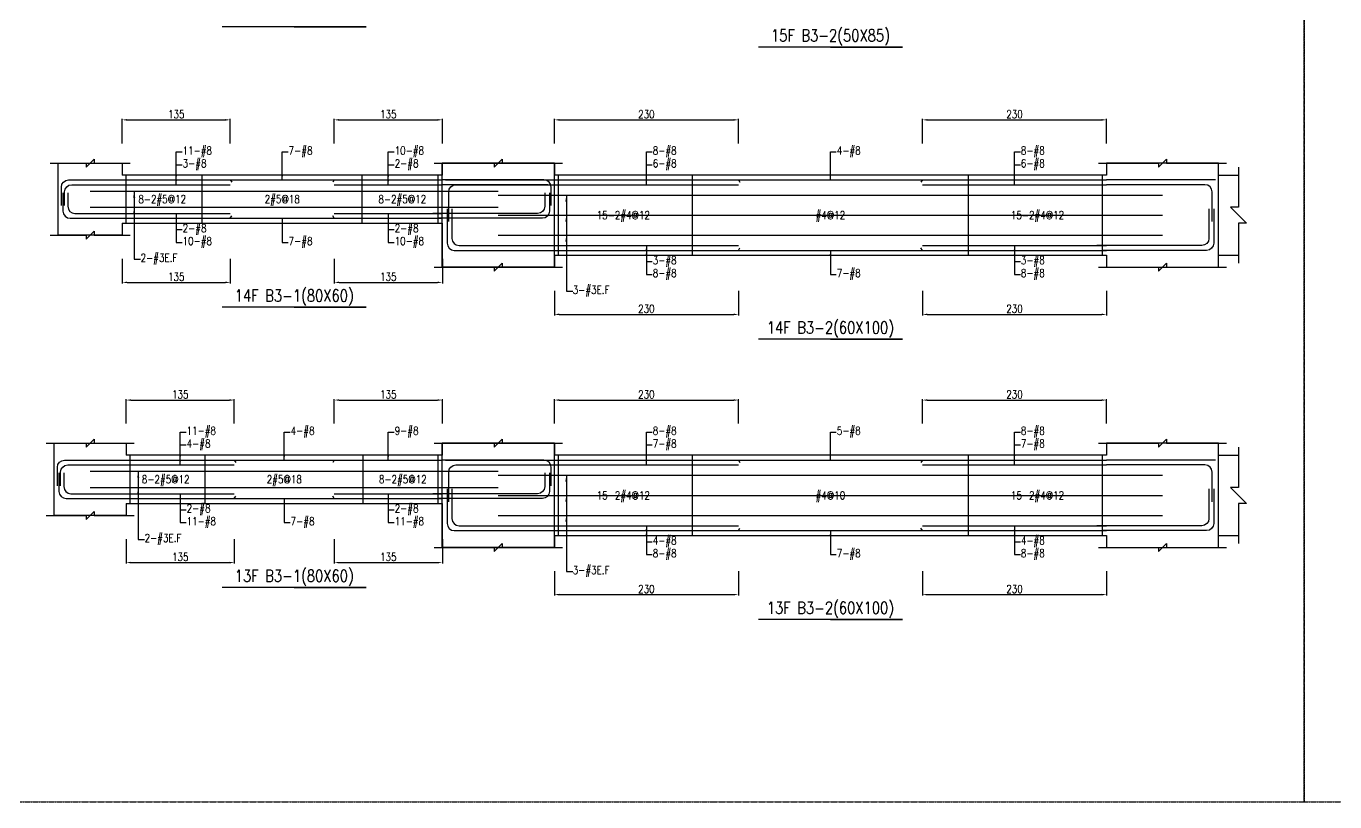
# Model space of a CAD drawing. Header units: millimetres. Extents: x 0 to 84580, y -12276 to 4373.
# Drawn here: x 40693 to 42328, y 0 to 969 of the extents above; entities that cross this region are included whole.
import ezdxf
from ezdxf.enums import TextEntityAlignment as Align

# ---------------------------------------------------------------- set-up
doc = ezdxf.new("R2010")
doc.units = ezdxf.units.MM
doc.header["$MEASUREMENT"] = 0
doc.linetypes.add('CENTER', pattern=[2, 1.25, -0.25, 0.25, -0.25])
for name, color, linetype in [('S-DIM', 2, 'Continuous'), ('S-GRID', 1, 'CENTER'), ('S-LEADER', 2, 'Continuous'), ('S-RC', 130, 'Continuous'), ('S-REINF', 6, 'Continuous'), ('S-TEXT', 2, 'Continuous')]:
    doc.layers.add(name, color=color, linetype=linetype)
doc.styles.add('CS4', font='romans.shx', dxfattribs={"width": 0.8, "bigfont": 'lsp.shx'})
doc.styles.get("Standard").update_dxf_attribs({"font": 'arial.ttf'})
doc.dimstyles.new('ISO-25', dxfattribs={"dimtxt": 2.5, "dimasz": 2.5, "dimexe": 1.25, "dimexo": 0.625, "dimtad": 1, "dimtxsty": 'Standard', "dimcen": 2.5, "dimadec": 0, "dimazin": 0, "dimtfac": 1, "dimtmove": 0, "dimatfit": 3, "dimfxl": 0, "dimarcsym": 0})

# ---------------------------------------------------------------- blocks, each defined once
blk = doc.blocks.new('*D434')
at = {"layer": 'DEFPOINTS', "color": 0, "transparency": 16777216}
for p in [(40953.2, 501.8), (40818.2, 471.8), (40953.2, 471.8)]:
    blk.add_point(p, dxfattribs=at)
at = {"layer": 'S-DIM', "color": 0, "lineweight": -2, "transparency": 16777216}
for p, q in [((40818.2, 472.4), (40818.2, 503.1)), ((40824.2, 501.8), (40947.2, 501.8)), ((40953.2, 472.4), (40953.2, 503.1))]:
    blk.add_line(p, q, dxfattribs=at)
at = {"layer": 'S-DIM', "color": 0, "transparency": 16777216}
for points in [[(40824.2, 502.8), (40824.2, 500.8), (40818.2, 501.8)], [(40947.2, 502.8), (40947.2, 500.8), (40953.2, 501.8)]]:
    blk.add_solid(points, dxfattribs=at)
at = {"layer": 'S-DIM', "color": 0, "transparency": 16777216, "insert": (40885.7, 508.8), "char_height": 10, "attachment_point": 5, "style": 'CS4'}
blk.add_mtext('135', dxfattribs=at)
blk = doc.blocks.new('*D435')
at = {"layer": 'DEFPOINTS', "color": 0, "transparency": 16777216}
for p in [(41213.2, 501.8), (41078.2, 471.8), (41213.2, 471.8)]:
    blk.add_point(p, dxfattribs=at)
at = {"layer": 'S-DIM', "color": 0, "lineweight": -2, "transparency": 16777216}
for p, q in [((41078.2, 472.4), (41078.2, 503.1)), ((41084.2, 501.8), (41207.2, 501.8)), ((41213.2, 472.4), (41213.2, 503.1))]:
    blk.add_line(p, q, dxfattribs=at)
at = {"layer": 'S-DIM', "color": 0, "transparency": 16777216}
for points in [[(41084.2, 502.8), (41084.2, 500.8), (41078.2, 501.8)], [(41207.2, 502.8), (41207.2, 500.8), (41213.2, 501.8)]]:
    blk.add_solid(points, dxfattribs=at)
at = {"layer": 'S-DIM', "color": 0, "transparency": 16777216, "insert": (41145.7, 508.8), "char_height": 10, "attachment_point": 5, "style": 'CS4'}
blk.add_mtext('135', dxfattribs=at)
blk = doc.blocks.new('*D436')
at = {"layer": 'DEFPOINTS', "color": 0, "transparency": 16777216}
for p in [(40818.2, 328.8), (40953.2, 328.8), (40953.2, 298.8)]:
    blk.add_point(p, dxfattribs=at)
at = {"layer": 'S-DIM', "color": 0, "lineweight": -2, "transparency": 16777216}
for p, q in [((40818.2, 328.2), (40818.2, 297.6)), ((40953.2, 328.2), (40953.2, 297.6)), ((40824.2, 298.8), (40947.2, 298.8))]:
    blk.add_line(p, q, dxfattribs=at)
at = {"layer": 'S-DIM', "color": 0, "transparency": 16777216}
for points in [[(40824.2, 299.8), (40824.2, 297.8), (40818.2, 298.8)], [(40947.2, 299.8), (40947.2, 297.8), (40953.2, 298.8)]]:
    blk.add_solid(points, dxfattribs=at)
at = {"layer": 'S-DIM', "color": 0, "transparency": 16777216, "insert": (40885.7, 305.8), "char_height": 10, "attachment_point": 5, "style": 'CS4'}
blk.add_mtext('135', dxfattribs=at)
blk = doc.blocks.new('*D437')
at = {"layer": 'DEFPOINTS', "color": 0, "transparency": 16777216}
for p in [(41078.2, 328.8), (41213.2, 328.8), (41213.2, 298.8)]:
    blk.add_point(p, dxfattribs=at)
at = {"layer": 'S-DIM', "color": 0, "lineweight": -2, "transparency": 16777216}
for p, q in [((41078.2, 328.2), (41078.2, 297.6)), ((41213.2, 328.2), (41213.2, 297.6)), ((41084.2, 298.8), (41207.2, 298.8))]:
    blk.add_line(p, q, dxfattribs=at)
at = {"layer": 'S-DIM', "color": 0, "transparency": 16777216}
for points in [[(41084.2, 299.8), (41084.2, 297.8), (41078.2, 298.8)], [(41207.2, 299.8), (41207.2, 297.8), (41213.2, 298.8)]]:
    blk.add_solid(points, dxfattribs=at)
at = {"layer": 'S-DIM', "color": 0, "transparency": 16777216, "insert": (41145.7, 305.8), "char_height": 10, "attachment_point": 5, "style": 'CS4'}
blk.add_mtext('135', dxfattribs=at)
blk = doc.blocks.new('*D438')
at = {"layer": 'DEFPOINTS', "color": 0, "transparency": 16777216}
for p in [(40948.2, 851.8), (40813.2, 821.8), (40948.2, 821.8)]:
    blk.add_point(p, dxfattribs=at)
at = {"layer": 'S-DIM', "color": 0, "lineweight": -2, "transparency": 16777216}
for p, q in [((40813.2, 822.4), (40813.2, 853.1)), ((40819.2, 851.8), (40942.2, 851.8)), ((40948.2, 822.4), (40948.2, 853.1))]:
    blk.add_line(p, q, dxfattribs=at)
at = {"layer": 'S-DIM', "color": 0, "transparency": 16777216}
for points in [[(40819.2, 852.8), (40819.2, 850.8), (40813.2, 851.8)], [(40942.2, 852.8), (40942.2, 850.8), (40948.2, 851.8)]]:
    blk.add_solid(points, dxfattribs=at)
at = {"layer": 'S-DIM', "color": 0, "transparency": 16777216, "insert": (40880.7, 858.8), "char_height": 10, "attachment_point": 5, "style": 'CS4'}
blk.add_mtext('135', dxfattribs=at)
blk = doc.blocks.new('*D418')
at = {"layer": 'DEFPOINTS', "color": 0, "transparency": 16777216}
for p in [(41213.2, 851.8), (41078.2, 821.8), (41213.2, 821.8)]:
    blk.add_point(p, dxfattribs=at)
at = {"layer": 'S-DIM', "color": 0, "lineweight": -2, "transparency": 16777216}
for p, q in [((41078.2, 822.4), (41078.2, 853.1)), ((41084.2, 851.8), (41207.2, 851.8)), ((41213.2, 822.4), (41213.2, 853.1))]:
    blk.add_line(p, q, dxfattribs=at)
at = {"layer": 'S-DIM', "color": 0, "transparency": 16777216}
for points in [[(41084.2, 852.8), (41084.2, 850.8), (41078.2, 851.8)], [(41207.2, 852.8), (41207.2, 850.8), (41213.2, 851.8)]]:
    blk.add_solid(points, dxfattribs=at)
at = {"layer": 'S-DIM', "color": 0, "transparency": 16777216, "insert": (41145.7, 858.8), "char_height": 10, "attachment_point": 5, "style": 'CS4'}
blk.add_mtext('135', dxfattribs=at)
blk = doc.blocks.new('*D419')
at = {"layer": 'DEFPOINTS', "color": 0, "transparency": 16777216}
for p in [(40813.2, 678.8), (40948.2, 678.8), (40948.2, 648.8)]:
    blk.add_point(p, dxfattribs=at)
at = {"layer": 'S-DIM', "color": 0, "lineweight": -2, "transparency": 16777216}
for p, q in [((40813.2, 678.2), (40813.2, 647.6)), ((40948.2, 678.2), (40948.2, 647.6)), ((40819.2, 648.8), (40942.2, 648.8))]:
    blk.add_line(p, q, dxfattribs=at)
at = {"layer": 'S-DIM', "color": 0, "transparency": 16777216}
for points in [[(40819.2, 649.8), (40819.2, 647.8), (40813.2, 648.8)], [(40942.2, 649.8), (40942.2, 647.8), (40948.2, 648.8)]]:
    blk.add_solid(points, dxfattribs=at)
at = {"layer": 'S-DIM', "color": 0, "transparency": 16777216, "insert": (40880.7, 655.8), "char_height": 10, "attachment_point": 5, "style": 'CS4'}
blk.add_mtext('135', dxfattribs=at)
blk = doc.blocks.new('*D420')
at = {"layer": 'DEFPOINTS', "color": 0, "transparency": 16777216}
for p in [(41078.2, 678.8), (41213.2, 678.8), (41213.2, 648.8)]:
    blk.add_point(p, dxfattribs=at)
at = {"layer": 'S-DIM', "color": 0, "lineweight": -2, "transparency": 16777216}
for p, q in [((41078.2, 678.2), (41078.2, 647.6)), ((41213.2, 678.2), (41213.2, 647.6)), ((41084.2, 648.8), (41207.2, 648.8))]:
    blk.add_line(p, q, dxfattribs=at)
at = {"layer": 'S-DIM', "color": 0, "transparency": 16777216}
for points in [[(41084.2, 649.8), (41084.2, 647.8), (41078.2, 648.8)], [(41207.2, 649.8), (41207.2, 647.8), (41213.2, 648.8)]]:
    blk.add_solid(points, dxfattribs=at)
at = {"layer": 'S-DIM', "color": 0, "transparency": 16777216, "insert": (41145.7, 655.8), "char_height": 10, "attachment_point": 5, "style": 'CS4'}
blk.add_mtext('135', dxfattribs=at)
blk = doc.blocks.new('*D453')
at = {"layer": 'DEFPOINTS', "color": 0, "transparency": 16777216}
for p in [(41583.2, 501.8), (41353.2, 471.8), (41583.2, 471.8)]:
    blk.add_point(p, dxfattribs=at)
at = {"layer": 'S-DIM', "color": 0, "lineweight": -2, "transparency": 16777216}
for p, q in [((41353.2, 472.4), (41353.2, 503.1)), ((41359.2, 501.8), (41577.2, 501.8)), ((41583.2, 472.4), (41583.2, 503.1))]:
    blk.add_line(p, q, dxfattribs=at)
at = {"layer": 'S-DIM', "color": 0, "transparency": 16777216}
for points in [[(41359.2, 502.8), (41359.2, 500.8), (41353.2, 501.8)], [(41577.2, 502.8), (41577.2, 500.8), (41583.2, 501.8)]]:
    blk.add_solid(points, dxfattribs=at)
at = {"layer": 'S-DIM', "color": 0, "transparency": 16777216, "insert": (41468.2, 508.8), "char_height": 10, "attachment_point": 5, "style": 'CS4'}
blk.add_mtext('230', dxfattribs=at)
blk = doc.blocks.new('*D454')
at = {"layer": 'DEFPOINTS', "color": 0, "transparency": 16777216}
for p in [(42043.2, 501.8), (41813.2, 471.8), (42043.2, 471.8)]:
    blk.add_point(p, dxfattribs=at)
at = {"layer": 'S-DIM', "color": 0, "lineweight": -2, "transparency": 16777216}
for p, q in [((41813.2, 472.4), (41813.2, 503.1)), ((41819.2, 501.8), (42037.2, 501.8)), ((42043.2, 472.4), (42043.2, 503.1))]:
    blk.add_line(p, q, dxfattribs=at)
at = {"layer": 'S-DIM', "color": 0, "transparency": 16777216}
for points in [[(41819.2, 502.8), (41819.2, 500.8), (41813.2, 501.8)], [(42037.2, 502.8), (42037.2, 500.8), (42043.2, 501.8)]]:
    blk.add_solid(points, dxfattribs=at)
at = {"layer": 'S-DIM', "color": 0, "transparency": 16777216, "insert": (41928.2, 508.8), "char_height": 10, "attachment_point": 5, "style": 'CS4'}
blk.add_mtext('230', dxfattribs=at)
blk = doc.blocks.new('*D455')
at = {"layer": 'DEFPOINTS', "color": 0, "transparency": 16777216}
for p in [(41353.2, 288.8), (41583.2, 288.8), (41583.2, 258.8)]:
    blk.add_point(p, dxfattribs=at)
at = {"layer": 'S-DIM', "color": 0, "lineweight": -2, "transparency": 16777216}
for p, q in [((41353.2, 288.2), (41353.2, 257.6)), ((41583.2, 288.2), (41583.2, 257.6)), ((41359.2, 258.8), (41577.2, 258.8))]:
    blk.add_line(p, q, dxfattribs=at)
at = {"layer": 'S-DIM', "color": 0, "transparency": 16777216}
for points in [[(41359.2, 259.8), (41359.2, 257.8), (41353.2, 258.8)], [(41577.2, 259.8), (41577.2, 257.8), (41583.2, 258.8)]]:
    blk.add_solid(points, dxfattribs=at)
at = {"layer": 'S-DIM', "color": 0, "transparency": 16777216, "insert": (41468.2, 265.8), "char_height": 10, "attachment_point": 5, "style": 'CS4'}
blk.add_mtext('230', dxfattribs=at)
blk = doc.blocks.new('*D456')
at = {"layer": 'DEFPOINTS', "color": 0, "transparency": 16777216}
for p in [(41813.2, 288.8), (42043.2, 288.8), (42043.2, 258.8)]:
    blk.add_point(p, dxfattribs=at)
at = {"layer": 'S-DIM', "color": 0, "lineweight": -2, "transparency": 16777216}
for p, q in [((41813.2, 288.2), (41813.2, 257.6)), ((42043.2, 288.2), (42043.2, 257.6)), ((41819.2, 258.8), (42037.2, 258.8))]:
    blk.add_line(p, q, dxfattribs=at)
at = {"layer": 'S-DIM', "color": 0, "transparency": 16777216}
for points in [[(41819.2, 259.8), (41819.2, 257.8), (41813.2, 258.8)], [(42037.2, 259.8), (42037.2, 257.8), (42043.2, 258.8)]]:
    blk.add_solid(points, dxfattribs=at)
at = {"layer": 'S-DIM', "color": 0, "transparency": 16777216, "insert": (41928.2, 265.8), "char_height": 10, "attachment_point": 5, "style": 'CS4'}
blk.add_mtext('230', dxfattribs=at)
blk = doc.blocks.new('*D457')
at = {"layer": 'DEFPOINTS', "color": 0, "transparency": 16777216}
for p in [(41583.2, 851.8), (41353.2, 821.8), (41583.2, 821.8)]:
    blk.add_point(p, dxfattribs=at)
at = {"layer": 'S-DIM', "color": 0, "lineweight": -2, "transparency": 16777216}
for p, q in [((41353.2, 822.4), (41353.2, 853.1)), ((41359.2, 851.8), (41577.2, 851.8)), ((41583.2, 822.4), (41583.2, 853.1))]:
    blk.add_line(p, q, dxfattribs=at)
at = {"layer": 'S-DIM', "color": 0, "transparency": 16777216}
for points in [[(41359.2, 852.8), (41359.2, 850.8), (41353.2, 851.8)], [(41577.2, 852.8), (41577.2, 850.8), (41583.2, 851.8)]]:
    blk.add_solid(points, dxfattribs=at)
at = {"layer": 'S-DIM', "color": 0, "transparency": 16777216, "insert": (41468.2, 858.8), "char_height": 10, "attachment_point": 5, "style": 'CS4'}
blk.add_mtext('230', dxfattribs=at)
blk = doc.blocks.new('*D458')
at = {"layer": 'DEFPOINTS', "color": 0, "transparency": 16777216}
for p in [(42043.2, 851.8), (41813.2, 821.8), (42043.2, 821.8)]:
    blk.add_point(p, dxfattribs=at)
at = {"layer": 'S-DIM', "color": 0, "lineweight": -2, "transparency": 16777216}
for p, q in [((41813.2, 822.4), (41813.2, 853.1)), ((41819.2, 851.8), (42037.2, 851.8)), ((42043.2, 822.4), (42043.2, 853.1))]:
    blk.add_line(p, q, dxfattribs=at)
at = {"layer": 'S-DIM', "color": 0, "transparency": 16777216}
for points in [[(41819.2, 852.8), (41819.2, 850.8), (41813.2, 851.8)], [(42037.2, 852.8), (42037.2, 850.8), (42043.2, 851.8)]]:
    blk.add_solid(points, dxfattribs=at)
at = {"layer": 'S-DIM', "color": 0, "transparency": 16777216, "insert": (41928.2, 858.8), "char_height": 10, "attachment_point": 5, "style": 'CS4'}
blk.add_mtext('230', dxfattribs=at)
blk = doc.blocks.new('*D459')
at = {"layer": 'DEFPOINTS', "color": 0, "transparency": 16777216}
for p in [(41353.2, 638.8), (41583.2, 638.8), (41583.2, 608.8)]:
    blk.add_point(p, dxfattribs=at)
at = {"layer": 'S-DIM', "color": 0, "lineweight": -2, "transparency": 16777216}
for p, q in [((41353.2, 638.2), (41353.2, 607.6)), ((41583.2, 638.2), (41583.2, 607.6)), ((41359.2, 608.8), (41577.2, 608.8))]:
    blk.add_line(p, q, dxfattribs=at)
at = {"layer": 'S-DIM', "color": 0, "transparency": 16777216}
for points in [[(41359.2, 609.8), (41359.2, 607.8), (41353.2, 608.8)], [(41577.2, 609.8), (41577.2, 607.8), (41583.2, 608.8)]]:
    blk.add_solid(points, dxfattribs=at)
at = {"layer": 'S-DIM', "color": 0, "transparency": 16777216, "insert": (41468.2, 615.8), "char_height": 10, "attachment_point": 5, "style": 'CS4'}
blk.add_mtext('230', dxfattribs=at)
blk = doc.blocks.new('*D460')
at = {"layer": 'DEFPOINTS', "color": 0, "transparency": 16777216}
for p in [(41813.2, 638.8), (42043.2, 638.8), (42043.2, 608.8)]:
    blk.add_point(p, dxfattribs=at)
at = {"layer": 'S-DIM', "color": 0, "lineweight": -2, "transparency": 16777216}
for p, q in [((41813.2, 638.2), (41813.2, 607.6)), ((42043.2, 638.2), (42043.2, 607.6)), ((41819.2, 608.8), (42037.2, 608.8))]:
    blk.add_line(p, q, dxfattribs=at)
at = {"layer": 'S-DIM', "color": 0, "transparency": 16777216}
for points in [[(41819.2, 609.8), (41819.2, 607.8), (41813.2, 608.8)], [(42037.2, 609.8), (42037.2, 607.8), (42043.2, 608.8)]]:
    blk.add_solid(points, dxfattribs=at)
at = {"layer": 'S-DIM', "color": 0, "transparency": 16777216, "insert": (41928.2, 615.8), "char_height": 10, "attachment_point": 5, "style": 'CS4'}
blk.add_mtext('230', dxfattribs=at)

msp = doc.modelspace()

# ---------------------------------------------------------------- linework, layer by layer
for p, q in [((42183.154, 782.802), (42208.154, 782.802)), ((42183.154, 682.802), (42208.154, 682.802)), ((42183.154, 432.802), (42208.154, 432.802)), ((42183.154, 332.802), (42208.154, 332.802))]:
    msp.add_line(p, q)
at = {"layer": 'S-GRID'}
for points in [[(39061, 0), (42290, 0), (42290, 2069), (39061, 2069), (39061, 0)], [(42290, 0), (45519, 0), (45519, 2069), (42290, 2069), (42290, 0)]]:
    msp.add_lwpolyline(points, dxfattribs=at)
at = {"layer": 'S-RC'}
for points in [[(41028.154, 967.802), (41118.154, 967.802), (40938.154, 967.802)], [(41698.154, 942.802), (41788.154, 942.802), (41608.154, 942.802)], [(40723.154, 797.802), (40768.154, 797.793), (40768.154, 792.793), (40778.155, 802.791), (40778.154, 797.791), (40823.154, 797.782)], [(41203.154, 797.802), (41278.154, 797.787), (41278.154, 792.787), (41288.155, 802.785), (41288.154, 797.785), (41363.154, 797.77)], [(41203.154, 797.802), (41278.154, 797.787), (41278.154, 792.787), (41288.155, 802.785), (41288.154, 797.785), (41363.154, 797.77)], [(42033.154, 797.802), (42108.154, 797.787), (42108.154, 792.787), (42118.155, 802.785), (42118.154, 797.785), (42193.154, 797.77)], [(40813.154, 722.802), (40813.154, 707.802), (40733.154, 707.802), (40733.154, 797.802), (40813.154, 797.802), (40813.154, 782.802)], [(41213.154, 722.802), (41213.154, 667.802), (41353.154, 667.802), (41353.154, 797.802), (41213.154, 797.802), (41213.154, 782.802)], [(41353.154, 682.802), (41353.154, 667.802), (41213.154, 667.802), (41213.154, 797.802), (41353.154, 797.802), (41353.154, 782.802)], [(42043.154, 682.802), (42043.154, 667.802), (42183.154, 667.802), (42183.154, 797.802), (42043.154, 797.802), (42043.154, 782.802)], [(42208.154, 792.802), (42208.154, 742.802), (42198.154, 742.802), (42218.154, 722.802), (42208.154, 722.802), (42208.154, 672.802)], [(41213.154, 782.802), (40813.154, 782.802)], [(42043.154, 782.802), (41353.154, 782.802)], [(40813.154, 722.802), (41213.154, 722.802)], [(40723.154, 707.802), (40768.154, 707.793), (40768.154, 702.793), (40778.155, 712.791), (40778.154, 707.791), (40823.154, 707.782)], [(41203.154, 667.802), (41278.154, 667.787), (41278.154, 662.787), (41288.155, 672.785), (41288.154, 667.785), (41363.154, 667.77)], [(41203.154, 667.802), (41278.154, 667.787), (41278.154, 662.787), (41288.155, 672.785), (41288.154, 667.785), (41363.154, 667.77)], [(41353.154, 682.802), (42043.154, 682.802)], [(42033.154, 667.802), (42108.154, 667.787), (42108.154, 662.787), (42118.155, 672.785), (42118.154, 667.785), (42193.154, 667.77)], [(41028.154, 617.802), (41118.154, 617.802), (40938.154, 617.802)], [(41698.154, 577.802), (41788.154, 577.802), (41608.154, 577.802)], [(40718.154, 447.802), (40768.154, 447.792), (40768.154, 442.792), (40778.155, 452.79), (40778.154, 447.79), (40828.154, 447.78)], [(40818.154, 372.802), (40818.154, 357.802), (40728.154, 357.802), (40728.154, 447.802), (40818.154, 447.802), (40818.154, 432.802)], [(41203.154, 447.802), (41278.154, 447.787), (41278.154, 442.787), (41288.155, 452.785), (41288.154, 447.785), (41363.154, 447.77)], [(41203.154, 447.802), (41278.154, 447.787), (41278.154, 442.787), (41288.155, 452.785), (41288.154, 447.785), (41363.154, 447.77)], [(41213.154, 372.802), (41213.154, 317.802), (41353.154, 317.802), (41353.154, 447.802), (41213.154, 447.802), (41213.154, 432.802)], [(41353.154, 332.802), (41353.154, 317.802), (41213.154, 317.802), (41213.154, 447.802), (41353.154, 447.802), (41353.154, 432.802)], [(42033.154, 447.802), (42108.154, 447.787), (42108.154, 442.787), (42118.155, 452.785), (42118.154, 447.785), (42193.154, 447.77)], [(42043.154, 332.802), (42043.154, 317.802), (42183.154, 317.802), (42183.154, 447.802), (42043.154, 447.802), (42043.154, 432.802)], [(42208.154, 442.802), (42208.154, 392.802), (42198.154, 392.802), (42218.154, 372.802), (42208.154, 372.802), (42208.154, 322.802)], [(41213.154, 432.802), (40818.154, 432.802)], [(42043.154, 432.802), (41353.154, 432.802)], [(40718.154, 357.802), (40768.154, 357.792), (40768.154, 352.792), (40778.155, 362.79), (40778.154, 357.79), (40828.154, 357.78)], [(40818.154, 372.802), (41213.154, 372.802)], [(41353.154, 332.802), (42043.154, 332.802)], [(41203.154, 317.802), (41278.154, 317.787), (41278.154, 312.787), (41288.155, 322.785), (41288.154, 317.785), (41363.154, 317.77)], [(41203.154, 317.802), (41278.154, 317.787), (41278.154, 312.787), (41288.155, 322.785), (41288.154, 317.785), (41363.154, 317.77)], [(42033.154, 317.802), (42108.154, 317.787), (42108.154, 312.787), (42118.155, 322.785), (42118.154, 317.785), (42193.154, 317.77)], [(41028.154, 267.802), (41118.154, 267.802), (40938.154, 267.802)], [(41698.154, 227.802), (41788.154, 227.802), (41608.154, 227.802)]]:
    msp.add_lwpolyline(points, dxfattribs=at)
at = {"layer": 'S-REINF'}
for points in [[(40737.154, 744.802), (40737.154, 767.802, -0.41421356), (40746.154, 776.802), (40813.154, 776.802)], [(40741.154, 744.802), (40741.154, 761.802, -0.41421356), (40750.154, 770.802), (40813.154, 770.802)], [(41349.154, 744.802), (41349.154, 767.802, 0.41421356), (41340.154, 776.802), (41213.154, 776.802)], [(41221.154, 724.802), (41221.154, 761.802, -0.41421356), (41230.154, 770.802), (41353.154, 770.802)], [(42175.154, 724.802), (42175.154, 761.802, 0.41421356), (42166.154, 770.802), (42043.154, 770.802)], [(40739.154, 760.802), (40739.154, 737.802, 0.41421356), (40748.154, 728.802), (40813.154, 728.802)], [(40745.154, 760.802), (40745.154, 743.802, 0.41421356), (40754.154, 734.802), (40813.154, 734.802)], [(41341.154, 760.802), (41341.154, 743.802, -0.41421356), (41332.154, 734.802), (41201.154, 734.802)], [(41347.154, 760.802), (41347.154, 737.802, -0.41421356), (41338.154, 728.802), (41207.154, 728.802)], [(41219.154, 740.802), (41219.154, 697.802, 0.41421356), (41228.154, 688.802), (41353.154, 688.802)], [(41225.154, 740.802), (41225.154, 703.802, 0.41421356), (41234.154, 694.802), (41353.154, 694.802)], [(42171.154, 740.802), (42171.154, 703.802, -0.41421356), (42162.154, 694.802), (42031.154, 694.802)], [(42177.154, 740.802), (42177.154, 697.802, -0.41421356), (42168.154, 688.802), (42037.154, 688.802)], [(40732.154, 394.802), (40732.154, 417.802, -0.41421356), (40741.154, 426.802), (40818.154, 426.802)], [(41349.154, 394.802), (41349.154, 417.802, 0.41421356), (41340.154, 426.802), (41213.154, 426.802)], [(40734.154, 410.802), (40734.154, 387.802, 0.41421356), (40743.154, 378.802), (40818.154, 378.802)], [(40736.154, 394.802), (40736.154, 411.802, -0.41421356), (40745.154, 420.802), (40818.154, 420.802)], [(40740.154, 410.802), (40740.154, 393.802, 0.41421356), (40749.154, 384.802), (40818.154, 384.802)], [(41341.154, 410.802), (41341.154, 393.802, -0.41421356), (41332.154, 384.802), (41201.154, 384.802)], [(41347.154, 410.802), (41347.154, 387.802, -0.41421356), (41338.154, 378.802), (41207.154, 378.802)], [(41221.154, 374.802), (41221.154, 411.802, -0.41421356), (41230.154, 420.802), (41353.154, 420.802)], [(42175.154, 374.802), (42175.154, 411.802, 0.41421356), (42166.154, 420.802), (42043.154, 420.802)], [(41219.154, 390.802), (41219.154, 347.802, 0.41421356), (41228.154, 338.802), (41353.154, 338.802)], [(41225.154, 390.802), (41225.154, 353.802, 0.41421356), (41234.154, 344.802), (41353.154, 344.802)], [(42171.154, 390.802), (42171.154, 353.802, -0.41421356), (42162.154, 344.802), (42031.154, 344.802)], [(42177.154, 390.802), (42177.154, 347.802, -0.41421356), (42168.154, 338.802), (42037.154, 338.802)]]:
    msp.add_lwpolyline(points, format="xyb", dxfattribs=at)
for points in [[(40813.154, 776.802), (40948.154, 776.802)], [(40813.154, 770.802), (40948.154, 770.802)], [(40948.154, 776.802), (40950.154, 773.802)], [(40948.154, 776.802), (41078.154, 776.802)], [(41078.154, 776.802), (41076.154, 773.802)], [(41078.154, 776.802), (41213.154, 776.802)], [(41078.154, 770.802), (41213.154, 770.802)], [(41345.154, 770.802), (41213.154, 770.802)], [(41217.154, 776.802), (41353.154, 776.802)], [(41353.154, 776.802), (41583.154, 776.802)], [(41353.154, 770.802), (41583.154, 770.802)], [(41583.154, 776.802), (41585.154, 773.802)], [(41583.154, 776.802), (41813.154, 776.802)], [(41813.154, 776.802), (41811.154, 773.802)], [(41813.154, 776.802), (42043.154, 776.802)], [(41813.154, 770.802), (42043.154, 770.802)], [(42179.154, 776.802), (42043.154, 776.802)], [(40813.154, 734.802), (40948.154, 734.802)], [(40813.154, 728.802), (40948.154, 728.802)], [(40948.154, 728.802), (40950.154, 731.802)], [(40948.154, 728.802), (41078.154, 728.802)], [(41078.154, 728.802), (41076.154, 731.802)], [(41078.154, 734.802), (41213.154, 734.802)], [(41078.154, 728.802), (41213.154, 728.802)], [(41353.154, 694.802), (41583.154, 694.802)], [(41353.154, 688.802), (41583.154, 688.802)], [(41583.154, 688.802), (41585.154, 691.802)], [(41583.154, 688.802), (41813.154, 688.802)], [(41813.154, 688.802), (41811.154, 691.802)], [(41813.154, 694.802), (42043.154, 694.802)], [(41813.154, 688.802), (42043.154, 688.802)], [(40818.154, 426.802), (40953.154, 426.802)], [(40953.154, 426.802), (40955.154, 423.802)], [(40953.154, 426.802), (41078.154, 426.802)], [(41078.154, 426.802), (41076.154, 423.802)], [(41078.154, 426.802), (41213.154, 426.802)], [(41217.154, 426.802), (41353.154, 426.802)], [(41353.154, 426.802), (41583.154, 426.802)], [(41583.154, 426.802), (41585.154, 423.802)], [(41583.154, 426.802), (41813.154, 426.802)], [(41813.154, 426.802), (41811.154, 423.802)], [(41813.154, 426.802), (42043.154, 426.802)], [(42179.154, 426.802), (42043.154, 426.802)], [(40818.154, 420.802), (40953.154, 420.802)], [(41353.154, 420.802), (41583.154, 420.802)], [(41813.154, 420.802), (42043.154, 420.802)], [(40818.154, 384.802), (40953.154, 384.802)], [(40818.154, 378.802), (40953.154, 378.802)], [(40953.154, 378.802), (40955.154, 381.802)], [(40953.154, 378.802), (41078.154, 378.802)], [(41078.154, 378.802), (41076.154, 381.802)], [(41078.154, 384.802), (41213.154, 384.802)], [(41078.154, 378.802), (41213.154, 378.802)], [(41353.154, 344.802), (41583.154, 344.802)], [(41813.154, 344.802), (42043.154, 344.802)], [(41353.154, 338.802), (41583.154, 338.802)], [(41583.154, 338.802), (41585.154, 341.802)], [(41583.154, 338.802), (41813.154, 338.802)], [(41813.154, 338.802), (41811.154, 341.802)], [(41813.154, 338.802), (42043.154, 338.802)]]:
    msp.add_lwpolyline(points, dxfattribs=at)
at = {"layer": 'S-REINF', "color": 1}
for points in [[(40818.154, 722.802), (40818.154, 782.802)], [(40913.154, 722.802), (40913.154, 782.802)], [(41113.154, 722.802), (41113.154, 782.802)], [(41208.154, 722.802), (41208.154, 782.802)], [(41358.154, 682.802), (41358.154, 782.802)], [(41525.654, 682.802), (41525.654, 782.802)], [(41870.654, 682.802), (41870.654, 782.802)], [(42038.154, 682.802), (42038.154, 782.802)], [(40773.154, 762.802), (41283.154, 762.802)], [(41283.154, 757.802), (42113.154, 757.802)], [(40773.154, 742.802), (41283.154, 742.802)], [(41283.154, 732.802), (42113.154, 732.802)], [(41283.154, 707.802), (42113.154, 707.802)], [(40823.154, 372.802), (40823.154, 432.802)], [(40916.904, 372.802), (40916.904, 432.802)], [(41114.404, 372.802), (41114.404, 432.802)], [(41208.154, 372.802), (41208.154, 432.802)], [(41358.154, 332.802), (41358.154, 432.802)], [(41525.654, 332.802), (41525.654, 432.802)], [(41870.654, 332.802), (41870.654, 432.802)], [(42038.154, 332.802), (42038.154, 432.802)], [(40773.154, 412.802), (41283.154, 412.802)], [(40773.154, 392.802), (41283.154, 392.802)], [(41283.154, 407.802), (42113.154, 407.802)], [(41283.154, 382.802), (42113.154, 382.802)], [(41283.154, 357.802), (42113.154, 357.802)]]:
    msp.add_lwpolyline(points, dxfattribs=at)

# ---------------------------------------------------------------- texts
at = {"layer": 'S-LEADER', "char_height": 10, "attachment_point": 4, "style": 'CS4'}
for s, insert in [('11-#8', (40888.654, 811.802)), ('7-#8', (41021.154, 811.802)), ('10-#8', (41153.654, 811.802)), ('8-#8', (41476.154, 811.802)), ('4-#8', (41706.154, 811.802)), ('8-#8', (41936.154, 811.802)), ('3-#8', (40888.654, 795.802)), ('2-#8', (41153.654, 795.802)), ('6-#8', (41476.154, 795.802)), ('6-#8', (41936.154, 795.802)), ('2-#8', (40888.654, 714.802)), ('2-#8', (41153.654, 714.802)), ('10-#8', (40888.654, 698.802)), ('7-#8', (41021.154, 698.802)), ('10-#8', (41153.654, 698.802)), ('3-#8', (41476.154, 674.802)), ('3-#8', (41936.154, 674.802)), ('8-#8', (41476.154, 658.802)), ('7-#8', (41706.154, 658.802)), ('8-#8', (41936.154, 658.802)), ('11-#8', (40893.654, 461.802)), ('4-#8', (41023.654, 461.802)), ('9-#8', (41153.654, 461.802)), ('8-#8', (41476.154, 461.802)), ('5-#8', (41706.154, 461.802)), ('8-#8', (41936.154, 461.802)), ('4-#8', (40893.654, 445.802)), ('7-#8', (41476.154, 445.802)), ('7-#8', (41936.154, 445.802)), ('2-#8', (40893.654, 364.802)), ('2-#8', (41153.654, 364.802)), ('11-#8', (40893.654, 348.802)), ('7-#8', (41023.654, 348.802)), ('11-#8', (41153.654, 348.802)), ('4-#8', (41476.154, 324.802)), ('4-#8', (41936.154, 324.802)), ('8-#8', (41476.154, 308.802)), ('7-#8', (41706.154, 308.802)), ('8-#8', (41936.154, 308.802))]:
    msp.add_mtext(s, dxfattribs=dict(at, insert=insert))
at = {"layer": 'S-LEADER', "color": 3, "char_height": 10, "attachment_point": 4, "style": 'CS4'}
for s, insert in [('2-#3E.F', (40836.154, 677.802)), ('3-#3E.F', (41376.154, 637.802)), ('2-#3E.F', (40841.154, 327.802)), ('3-#3E.F', (41376.154, 287.802))]:
    msp.add_mtext(s, dxfattribs=dict(at, insert=insert))
at = {"layer": 'S-RC', "style": 'CS4', "width": 0.8}
for s, p in [('15F B3-2(50X85)', (41698.154, 949.802)), ('14F B3-1(80X60)', (41028.154, 624.802)), ('14F B3-2(60X100)', (41698.154, 584.802)), ('13F B3-1(80X60)', (41028.154, 274.802)), ('13F B3-2(60X100)', (41698.154, 234.802))]:
    msp.add_text(s, height=15, dxfattribs=at).set_placement(p, align=Align.CENTER)
at = {"layer": 'S-TEXT', "color": 1, "style": 'CS4', "width": 0.8}
for s, p in [('8-2#5@12', (40863.154, 747.802)), ('2#5@18', (41013.154, 747.802)), ('8-2#5@12', (41163.154, 747.802)), ('15-2#4@12', (41439.404, 727.802)), ('#4@12', (41698.154, 727.802)), ('15-2#4@12', (41956.904, 727.802)), ('8-2#5@12', (40867.529, 397.802)), ('2#5@18', (41015.654, 397.802)), ('8-2#5@12', (41163.779, 397.802)), ('15-2#4@12', (41439.404, 377.802)), ('#4@10', (41698.154, 377.802)), ('15-2#4@12', (41956.904, 377.802))]:
    msp.add_text(s, height=10, dxfattribs=at).set_placement(p, align=Align.CENTER)

# ---------------------------------------------------------------- dimensions: what is measured, and where the dimension line sits
at = {"layer": 'S-DIM'}
for p1, p2, distance, picture, middle in [((40813.154, 821.802), (40948.154, 821.802), 30, '*D438', (40880.654, 858.802)), ((41078.154, 821.802), (41213.154, 821.802), 30, '*D418', (41145.654, 858.802)), ((41353.154, 821.802), (41583.154, 821.802), 30, '*D457', (41468.154, 858.802)), ((41813.154, 821.802), (42043.154, 821.802), 30, '*D458', (41928.154, 858.802)), ((40813.154, 678.802), (40948.154, 678.802), -30, '*D419', (40880.654, 655.802)), ((41078.154, 678.802), (41213.154, 678.802), -30, '*D420', (41145.654, 655.802)), ((41353.154, 638.802), (41583.154, 638.802), -30, '*D459', (41468.154, 615.802)), ((41813.154, 638.802), (42043.154, 638.802), -30, '*D460', (41928.154, 615.802)), ((40818.154, 471.802), (40953.154, 471.802), 30, '*D434', (40885.654, 508.802)), ((41078.154, 471.802), (41213.154, 471.802), 30, '*D435', (41145.654, 508.802)), ((41353.154, 471.802), (41583.154, 471.802), 30, '*D453', (41468.154, 508.802)), ((41813.154, 471.802), (42043.154, 471.802), 30, '*D454', (41928.154, 508.802)), ((40818.154, 328.802), (40953.154, 328.802), -30, '*D436', (40885.654, 305.802)), ((41078.154, 328.802), (41213.154, 328.802), -30, '*D437', (41145.654, 305.802)), ((41353.154, 288.802), (41583.154, 288.802), -30, '*D455', (41468.154, 265.802)), ((41813.154, 288.802), (42043.154, 288.802), -30, '*D456', (41928.154, 265.802))]:
    dim = msp.add_aligned_dim(p1=p1, p2=p2, distance=distance, dimstyle='ISO-25', override={"dimtxt": 10, "dimasz": 6, "dimgap": 2, "dimtxsty": 'CS4'}, dxfattribs=at)
    dim.commit()
    dim.dimension.update_dxf_attribs({"geometry": picture, "text_midpoint": middle})

# ---------------------------------------------------------------- leaders
at = {"layer": 'S-LEADER', "annotation_type": 0, "has_hookline": 1, "hookline_direction": 0}
for points, override, text_width in [([(40880.654, 776.802), (40880.654, 811.802), (40888.029, 811.802)], {"dimasz": 6, "dimtad": 0}, 37.333), ([(41013.154, 776.802), (41013.154, 811.802), (41020.529, 811.802)], {"dimasz": 6, "dimtad": 0}, 30.857), ([(41145.654, 776.802), (41145.654, 811.802), (41153.029, 811.802)], {"dimasz": 6, "dimtad": 0}, 37.333), ([(41468.154, 776.802), (41468.154, 811.802), (41475.529, 811.802)], {"dimasz": 6, "dimtad": 0}, 30.857), ([(41698.154, 776.802), (41698.154, 811.802), (41705.529, 811.802)], {"dimasz": 6, "dimtad": 0}, 30.857), ([(41928.154, 776.802), (41928.154, 811.802), (41935.529, 811.802)], {"dimasz": 6, "dimtad": 0}, 30.857), ([(40880.654, 770.802), (40880.654, 795.802), (40888.029, 795.802)], {"dimasz": 6, "dimtad": 0}, 30.857), ([(41145.654, 770.802), (41145.654, 795.802), (41153.029, 795.802)], {"dimasz": 6, "dimtad": 0}, 30.857), ([(41468.154, 770.802), (41468.154, 795.802), (41475.529, 795.802)], {"dimasz": 6, "dimtad": 0}, 30.476), ([(41928.154, 770.802), (41928.154, 795.802), (41935.529, 795.802)], {"dimasz": 6, "dimtad": 0}, 30.476), ([(40828.154, 742.802), (40828.154, 677.802), (40835.529, 677.802)], {"dimasz": 8, "dimtad": 0}, 49.524), ([(40880.654, 734.802), (40880.654, 714.802), (40888.029, 714.802)], {"dimasz": 6, "dimtad": 0}, 30.857), ([(40880.654, 728.802), (40880.654, 698.802), (40888.029, 698.802)], {"dimasz": 6, "dimtad": 0}, 37.333), ([(41013.154, 728.802), (41013.154, 698.802), (41020.529, 698.802)], {"dimasz": 6, "dimtad": 0}, 30.857), ([(41145.654, 734.802), (41145.654, 714.802), (41153.029, 714.802)], {"dimasz": 6, "dimtad": 0}, 30.857), ([(41145.654, 728.802), (41145.654, 698.802), (41153.029, 698.802)], {"dimasz": 6, "dimtad": 0}, 37.333), ([(41368.154, 707.802), (41368.154, 637.802), (41375.529, 637.802)], {"dimasz": 8, "dimtad": 0}, 49.524), ([(41468.154, 694.802), (41468.154, 674.802), (41475.529, 674.802)], {"dimasz": 6, "dimtad": 0}, 30.857), ([(41468.154, 688.802), (41468.154, 658.802), (41475.529, 658.802)], {"dimasz": 6, "dimtad": 0}, 30.857), ([(41698.154, 688.802), (41698.154, 658.802), (41705.529, 658.802)], {"dimasz": 6, "dimtad": 0}, 30.857), ([(41928.154, 694.802), (41928.154, 674.802), (41935.529, 674.802)], {"dimasz": 6, "dimtad": 0}, 30.857), ([(41928.154, 688.802), (41928.154, 658.802), (41935.529, 658.802)], {"dimasz": 6, "dimtad": 0}, 30.857), ([(40885.654, 426.802), (40885.654, 461.802), (40893.029, 461.802)], {"dimasz": 6, "dimtad": 0}, 37.333), ([(41015.654, 426.802), (41015.654, 461.802), (41023.029, 461.802)], {"dimasz": 6, "dimtad": 0}, 30.857), ([(41145.654, 426.802), (41145.654, 461.802), (41153.029, 461.802)], {"dimasz": 6, "dimtad": 0}, 30.857), ([(41468.154, 426.802), (41468.154, 461.802), (41475.529, 461.802)], {"dimasz": 6, "dimtad": 0}, 30.857), ([(41698.154, 426.802), (41698.154, 461.802), (41705.529, 461.802)], {"dimasz": 6, "dimtad": 0}, 30.857), ([(41928.154, 426.802), (41928.154, 461.802), (41935.529, 461.802)], {"dimasz": 6, "dimtad": 0}, 30.857), ([(40885.654, 420.802), (40885.654, 445.802), (40893.029, 445.802)], {"dimasz": 6, "dimtad": 0}, 30.857), ([(41468.154, 420.802), (41468.154, 445.802), (41475.529, 445.802)], {"dimasz": 6, "dimtad": 0}, 30.857), ([(41928.154, 420.802), (41928.154, 445.802), (41935.529, 445.802)], {"dimasz": 6, "dimtad": 0}, 30.857), ([(40833.154, 392.802), (40833.154, 327.802), (40840.529, 327.802)], {"dimasz": 8, "dimtad": 0}, 49.524), ([(40885.654, 384.802), (40885.654, 364.802), (40893.029, 364.802)], {"dimasz": 6, "dimtad": 0}, 30.857), ([(40885.654, 378.802), (40885.654, 348.802), (40893.029, 348.802)], {"dimasz": 6, "dimtad": 0}, 37.333), ([(41015.654, 378.802), (41015.654, 348.802), (41023.029, 348.802)], {"dimasz": 6, "dimtad": 0}, 30.857), ([(41145.654, 384.802), (41145.654, 364.802), (41153.029, 364.802)], {"dimasz": 6, "dimtad": 0}, 30.857), ([(41145.654, 378.802), (41145.654, 348.802), (41153.029, 348.802)], {"dimasz": 6, "dimtad": 0}, 37.333), ([(41368.154, 357.802), (41368.154, 287.802), (41375.529, 287.802)], {"dimasz": 8, "dimtad": 0}, 49.524), ([(41468.154, 344.802), (41468.154, 324.802), (41475.529, 324.802)], {"dimasz": 6, "dimtad": 0}, 30.857), ([(41928.154, 344.802), (41928.154, 324.802), (41935.529, 324.802)], {"dimasz": 6, "dimtad": 0}, 30.857), ([(41468.154, 338.802), (41468.154, 308.802), (41475.529, 308.802)], {"dimasz": 6, "dimtad": 0}, 30.857), ([(41698.154, 338.802), (41698.154, 308.802), (41705.529, 308.802)], {"dimasz": 6, "dimtad": 0}, 30.857), ([(41928.154, 338.802), (41928.154, 308.802), (41935.529, 308.802)], {"dimasz": 6, "dimtad": 0}, 30.857)]:
    msp.add_leader(points, dimstyle='ISO-25', override=override, dxfattribs=dict(at, text_width=text_width))
at = {"layer": 'S-LEADER'}
for points in [[(40828.154, 762.802), (40828.154, 677.802), (40836.154, 677.802)], [(41368.154, 757.802), (41368.154, 637.802), (41376.154, 637.802)], [(41368.154, 732.802), (41368.154, 637.802), (41376.154, 637.802)], [(40833.154, 412.802), (40833.154, 327.802), (40841.154, 327.802)], [(41368.154, 407.802), (41368.154, 287.802), (41376.154, 287.802)], [(41368.154, 382.802), (41368.154, 287.802), (41376.154, 287.802)]]:
    msp.add_leader(points, dimstyle='ISO-25', override={"dimasz": 8}, dxfattribs=at)

doc.saveas('drawing.dxf')
